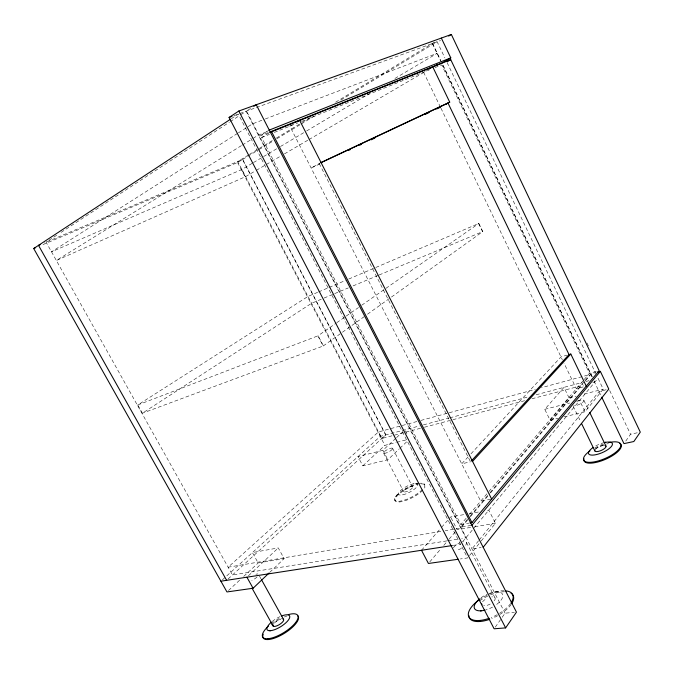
<?xml version="1.0" encoding="UTF-8"?>
<svg xmlns="http://www.w3.org/2000/svg" width="674" height="674" viewBox="0 0 674 674"><rect width="100%" height="100%" fill="white"/><g stroke="black" fill="none" stroke-linecap="round" stroke-linejoin="round"><path stroke-width="0.51" stroke-dasharray="3.37 2.53" d="M494.32 600.761L494.986 599.633A7.38 3.26 -27.2 0 0 491.809 596.869M482.601 601.857L482.66 601.756A7.38 3.26 -27.2 0 1 486.738 598.512M465.658 545.19L466.374 544.137A7.448 2.822 -27.2 0 0 463.434 541.845M453.45 547.81L454.183 546.766A7.448 2.822 -27.2 0 1 460.106 542.797M495.272 627.149L501.616 618.109M502.189 617.291L505.07 613.18L514.388 612.337M625.767 441.066L630.544 434.25L637.377 432.759M395.453 496.915L399.033 492.315M469.542 555.519L480.554 541.803M481.202 541.003L495.466 523.26L488.793 510.142L485.701 510.698M564.104 416.861L585.057 411.763L603.222 389.151L598.023 378.266L595.993 378.805M478.565 540.767L471.985 548.922L481.152 547.558M479.222 539.958L599.043 391.56L606.844 389.564M462.507 541.879L598.023 378.266M467.554 520.05L460.772 528.071L445.261 530.674M470.267 516.848L489.939 493.612M490.621 492.812L582.884 383.843M585.596 380.633L591.022 374.23L541.407 387.702M429.759 561.897L441.116 548.535M443.787 545.392L448.471 539.891M449.137 539.107L455.818 531.238M569.1 397.938L563.978 387.356L544.769 409.312L550.127 420.256L569.1 397.938L576.127 396.127M467.579 519.157L460.78 527.178L471.918 525.29M470.3 515.947L489.332 493.494M490.015 492.686L584.51 381.214M585.192 380.414L590.626 374.003L595.487 372.68M268.808 133.132L261.655 137.538L460.822 524.498L466.787 517.489M469.441 514.372L488.17 492.357M488.852 491.557L583.549 380.254M584.206 379.479L589.447 373.32L596.254 371.467M274.377 623.079L274.453 622.995A6.184 2.157 -31.8 0 1 280.889 619.187M421.511 550.279L440.914 528.087M441.605 527.295L450.611 516.992L464.032 514.591M468.135 456.879L461.707 463.796L470.57 461.816M470.991 453.804L560.987 356.908L567.011 355.147M269.752 572.361L284.15 558.628L278.278 547.928L252.413 552.57L258.176 562.975L284.15 558.628M395.807 438.302L382.933 450.308L357.978 456.627L362.831 465.835L387.862 459.744L399.118 449.01M399.867 448.294L408.124 440.425M248.436 575.764L278.278 547.928M396.565 437.594L402.622 431.941M228.478 590.534L239.902 579.935M243.71 576.405L258.176 562.975M362.831 465.835L384.888 445.362L395.773 442.557M228.09 578.983L385.68 434.949L242.53 159.519L237.577 162.518L42.395 244.847M222.445 579.8L380.229 436.407L419.363 425.96M416.869 421.528L378.392 431.975L228.124 567.205L441.125 531.373M364.339 316.569L323.166 346.015L317.867 335.871L336.183 323.158M367.49 314.219L482.811 231.561L478.869 223.439L346.546 279.98M336.781 322.661L345.636 316.553M346.234 316.047L358.526 307.538M361.711 305.238L478.869 223.439M231.325 118.7L238.335 114.091L467.596 557.937L460.384 558.957M56.667 235.251L46.093 242.168L232.479 574.973L447.157 540.843M61.073 232.37L229.371 122.221M230.247 121.64L239.944 115.296M240.82 114.723L246.111 111.261L465.827 537.877L461.673 538.534M250.593 108.455L246.532 111.109L505.07 613.18M317.631 292.331L307.984 296.45L137.782 404.99L142.382 413.213L311.548 303.3L323.149 298.447M237.518 133.41L51.502 251.823L241.73 169.553L252.548 163.116M238.402 132.845L247.265 127.209M248.15 126.645L252.582 123.822L264.368 119.323M241.393 145.635L56.355 260.493L245.454 176.689L255.438 170.851M242.286 145.078L252.118 138.97M253.011 138.414L258.378 135.086L268.117 131.203M269.263 130.09L259.439 136.165L269.187 132.264M292.491 124.547L289.828 126.164L480.714 501.127L491.649 499.063M248.529 154.969L237.762 161.499L381.973 438.462L385.865 434.907L242.691 159.418L44.316 242.918M249.431 154.422L258.412 148.979M259.305 148.44L272.776 140.276M276.365 138.103L301.505 122.87M302.399 122.323L312.281 116.341M335.618 102.195L435.033 41.889M242.691 159.418L257.999 150.159M258.9 149.62L273.299 140.9M276.904 138.726L300.309 124.564M301.211 124.016L315.617 115.305M340.825 100.055L437.156 41.771L444.857 57.888M253.449 162.586L276.879 148.651M280.485 146.502L305.718 131.497M306.619 130.967L369.706 93.45M394.939 78.445L437.291 53.254L265.354 118.944M256.347 170.32L265.421 165.012M266.331 164.481L280.847 155.997M284.479 153.874L308.085 140.074M308.987 139.543L426.987 70.551M321.043 162.518L311.135 168.011L319.695 163.993M318.591 291.926L328.23 287.806M329.198 287.394L345.585 280.392M324.11 298.034L333.773 293.99M334.742 293.586L348.264 287.924M353.1 285.894L378.224 275.371M379.184 274.967L482.811 231.561M261.655 137.538L269.432 134.396M274.284 132.441L297.638 123.013M301.548 121.446L429.287 69.911M435.008 67.602L441.681 64.915L589.447 373.32M137.782 404.99L318.128 335.77L323.427 345.922L142.382 413.213M233.92 115.692L238.773 113.931M239.742 113.577L440.569 40.533M413.491 483.772L414.122 483.595M420.913 420.424L448.252 413.002M449.263 412.724L535.333 389.353M423.424 424.873L448.8 418.099M449.811 417.829L526.967 397.23M536.1 394.796L581.999 382.537M585.841 381.518L589.009 380.667M420.483 428.268L381.787 438.504L378.392 431.975M424.393 427.232L524.878 400.642M531.971 398.764L583.659 385.09M592.783 382.672L594.813 382.141L593.971 380.38M583.271 386.901L576.346 388.721L563.995 363.134M396.767 442.304L406.658 439.751M584.156 394.063L603.222 389.151M544.769 409.312L569.656 403.01M576.624 401.249L579.615 400.491L585.057 411.763M550.127 420.256L558.114 418.318M469.188 513.664L478.473 511.996M495.264 591.974L501.136 590.946M460.822 524.498L468.91 523.108M470.612 527.413L457.149 529.671L450.611 516.992M474.757 526.723L495.466 523.26M448.193 540.683L457.528 539.2M453.257 545.384L460.536 544.263M415.395 483.511L417.231 483.41M418.158 483.351L420.921 483.199A16.858 5.173 -27.6 0 1 423.078 488.76M259.465 576.068L260.998 578.823M394.829 500.167L395.2 500.866M382.933 450.308L387.862 459.744M383.573 453.088L403.684 491.624M392.588 448.328L412.623 486.889M241.73 169.553L245.454 176.689M237.577 162.518L384.888 445.362M424.485 484.185L424.847 484.884M466.467 542.486L494.96 597.787M405.369 430.737L407.264 434.41M319.223 163.529L470.081 460.881M478.624 223.541L482.567 231.662M573.161 406.186L580.836 422.008M583.903 400.398L588.865 410.677M423.575 72.211L440.501 107.276M440.956 108.228L562.343 359.714M447.123 62.623L595.757 373.522M432.59 43.431L440.771 60.508M443.037 65.252L592.286 376.867M432.329 43.524L441.276 62.21M442.776 65.336L591.957 376.774M594.005 381.046L601.267 396.211M587.02 343.015L588.385 345.872M609.692 390.532L630.544 434.25M257.047 577.037A6.235 1.862 -31 0 1 251.773 580.381M255.926 574.273A6.235 1.862 -31 0 1 257.906 573.995M271.108 624.966A20.599 7.279 -31.9 0 1 281.622 618.226M284.352 616.971A20.599 7.279 -31.9 0 1 287.006 615.96M272.195 621.479A13.194 4.6 -31.8 0 1 280.005 616.651M271.454 623.534A20.608 7.262 -31.8 0 1 279.339 618.378M490.209 604.056A7.38 3.26 -27.2 0 1 483.679 605.673M461.437 548.383A7.448 2.822 -27.2 0 1 456.306 550.161M489.054 593.524A15.738 6.959 -27.2 0 1 502.4 593.971A15.738 6.959 -27.2 0 1 496.047 604.907M492.568 607.089A15.738 6.959 -27.2 0 1 485.946 609.877M481.11 597.728A15.738 6.959 -27.2 0 1 487.209 594.274M511.178 604.468A24.576 11.02 -27.2 0 1 500.091 614.326M497.665 615.741A24.576 11.02 -27.2 0 1 491.734 618.547M479.677 600.837A24.576 11.02 -27.2 0 1 487.706 596.128M490.554 594.872A24.576 11.02 -27.2 0 1 504.573 591.772M510.656 603.457A24.584 10.995 -27.2 0 1 499.56 613.306M497.134 614.722A24.584 10.995 -27.2 0 1 491.203 617.527M479.172 599.86A24.584 10.995 -27.2 0 1 504.068 590.786M422.404 489.509A16.858 5.173 -27.6 0 1 401.485 500.892A16.858 5.173 -27.6 0 1 397.02 494.986A16.858 5.173 -27.6 0 1 417.947 483.612M421.284 483.89A16.858 5.181 -27.6 0 1 424.477 488.052M422.775 490.217A16.858 5.181 -27.6 0 1 402.125 501.532A16.858 5.181 -27.6 0 1 397.045 496.039A16.858 5.181 -27.6 0 1 417.476 484.488M595.26 449.566A6.058 2.081 -23.3 0 1 603.87 445.48M577.77 401.114A6.108 1.795 -24 0 1 583.861 400.929L583.431 401.586A6.108 1.795 -24 0 1 578.84 404.569A6.108 1.795 -24 0 1 573.709 405.799M595.226 448.665A20.186 7.035 -23.3 0 1 603.693 444.941M606.549 444.04A20.186 7.035 -23.3 0 1 608.42 443.551M594.839 447.856A20.186 7.018 -23.3 0 1 603.297 444.124M595.757 445.918A12.924 4.44 -23.3 0 1 604.831 442.481M412.429 487.866L411.881 488.515A5.063 1.533 -27.6 0 1 406.051 491.759A5.063 1.533 -27.6 0 1 403.903 490.638L404.459 489.99A5.063 1.533 -27.6 0 1 410.264 486.771A5.063 1.533 -27.6 0 1 412.429 487.866M392.335 449.213L391.762 449.828A5.097 1.323 -27.6 0 1 385.882 453.063A5.097 1.323 -27.6 0 1 383.851 452.195L384.433 451.588A5.097 1.323 -27.6 0 1 390.288 448.37A5.097 1.323 -27.6 0 1 392.335 449.213M402.884 494.8A10.792 3.269 -27.6 0 0 417.838 485.01A10.792 3.269 -27.6 0 0 403.793 488.06A10.792 3.269 -27.6 0 0 402.884 494.8"/><path stroke-width="1.01" d="M601.722 397.163L623.972 443.618L633.83 441.529L640.3 432.127L451.336 34.467L238.823 111.025L229.076 117.461L494.126 628.791L505.626 627.89L516.461 612.152L256.263 104.74L253.828 106.332M483.182 547.263L608.791 389.058L600.349 371.357L597.434 372.149M471.918 525.29L600.349 371.357M469.921 522.94L471.943 522.594L599.169 370.666L450.738 59.641L269.701 132.584M472.541 461.37L570.811 354.044L586.237 386.118M471.269 461.041L569.016 354.566L448.025 103.08L321.119 162.636M230.441 119.273L33.7 248.521L226.961 591.949L253.07 588.259L268.993 573.077M296.931 121.842L299.593 120.216L491.649 499.063M448.657 36.084L451.336 34.467M428.58 69.287L432.742 66.852L449.718 102.153L446.348 103.998M436.061 65.243L437.881 64.19M441.335 38.073L450.78 57.863L441.731 63.145L270.164 131.877M447.115 61.747L450.738 59.641M348.222 150.572L350.126 149.679M359.63 145.213L361.534 144.312M371.045 139.847L374.845 138.052M425.243 114.361L429.052 112.566M436.659 108.994L440.459 107.2M321.043 162.518L449.718 102.153M40.448 244.544L38.511 245.361L226.632 580.322M33.7 248.521L35.629 247.703M269.263 130.09L450.78 57.863M229.076 117.461L231.982 116.4M568.848 354.617L570.811 354.044M605.682 442.254L604.831 442.481A12.924 4.44 -23.3 0 1 610.661 447.283A12.924 4.44 -23.3 0 1 592.446 455.119A12.924 4.44 -23.3 0 1 593.095 447.536M269.853 630.813L270.544 630.679M480.503 610.956L481.489 610.77M220.912 581.199L452.321 545.527M458.32 559.251L428.428 563.472L421.511 550.279M268.025 638.708L268.488 639.533M246.903 577.197L253.07 588.259M251.992 588.116L273.164 626.07M261.512 579.741L283.476 619.305M479.694 620.459L480.225 621.47M238.823 111.025L505.626 627.89M271.487 131.481L471.943 522.594M581.738 423.87L594.822 450.872M589.767 412.547L605.993 446.188M282.903 619.01A6.184 2.157 -31.8 0 1 283.063 621.403L282.238 622.363A6.184 2.157 -31.8 0 1 275.75 626.213A6.184 2.157 -31.8 0 1 273.113 624.815M288.245 614.629A20.608 7.262 -31.8 0 1 295.077 623.214A20.608 7.262 -31.8 0 1 268.362 638.674A20.608 7.262 -31.8 0 1 268.446 626.087M297.613 615.556A20.599 7.279 -31.9 0 1 281.58 634.959A20.599 7.279 -31.9 0 1 263.239 634.209M281.681 615.952A13.194 4.6 -31.8 0 1 288.371 620.08A13.194 4.6 -31.8 0 1 270.83 630.653A13.194 4.6 -31.8 0 1 271.378 622.161M481.961 604.738A7.38 3.26 -27.2 0 1 481.741 603.896M505.854 590.879A24.584 10.995 -27.2 0 1 511.178 602.682M489.206 618.285A24.584 10.995 -27.2 0 1 468.927 616.996A24.584 10.995 -27.2 0 1 479.172 599.86M511.086 593.297A24.576 11.02 -27.2 0 1 511.701 603.693M489.728 619.305A24.576 11.02 -27.2 0 1 468.818 615.421M485.019 610.13A15.738 6.959 -27.2 0 1 474.479 608.479A15.738 6.959 -27.2 0 1 479.585 598.891M604.898 445.522A6.058 2.081 -23.3 0 1 605.977 446.778L605.589 447.494A6.058 2.081 -23.3 0 1 598.874 451.268A6.058 2.081 -23.3 0 1 594.847 450.274M608.934 442.532A20.186 7.018 -23.3 0 1 618.361 449.92A20.186 7.018 -23.3 0 1 590.188 462.33A20.186 7.018 -23.3 0 1 589.961 450.881M619.676 443.467A20.186 7.035 -23.3 0 1 605.294 459.398A20.186 7.035 -23.3 0 1 584.021 458.741"/></g></svg>
